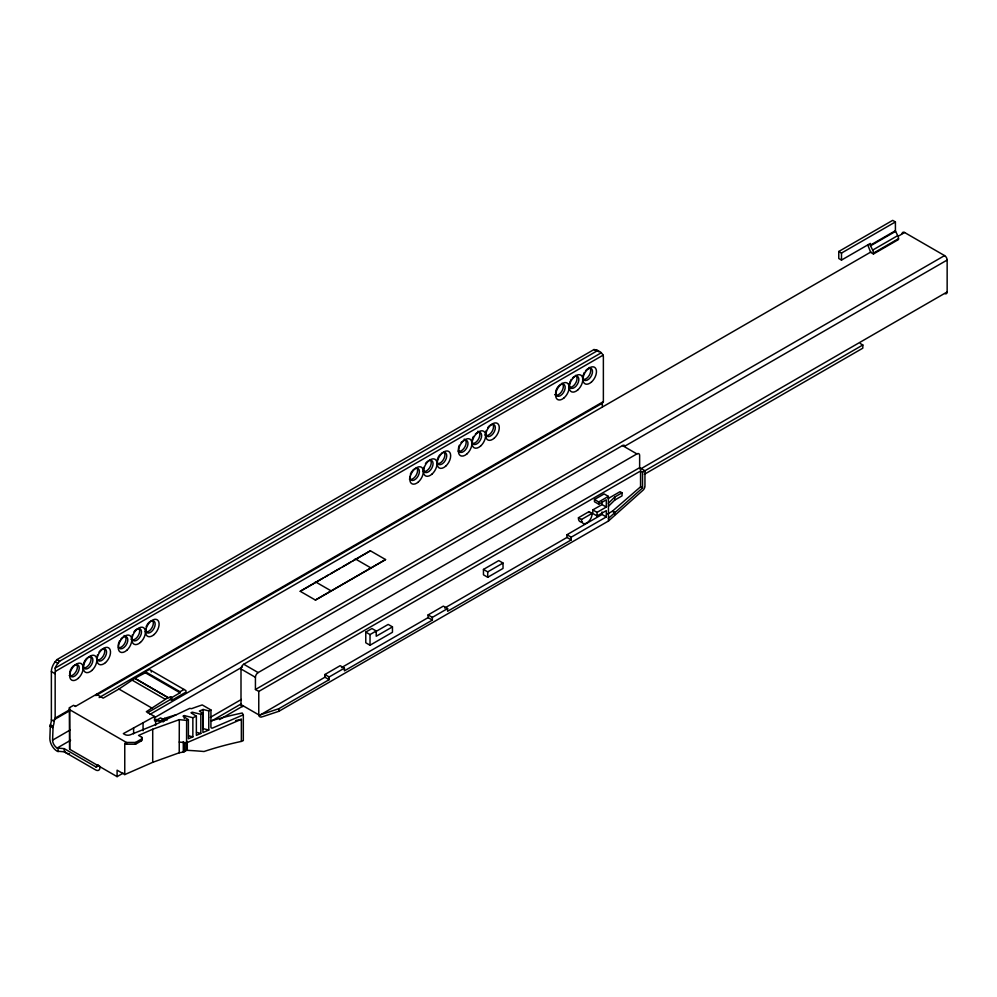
<?xml version="1.0" encoding="UTF-8"?>
<svg xmlns="http://www.w3.org/2000/svg" width="997" height="997" viewBox="0 0 997 997"><rect width="100%" height="100%" fill="white"/><g stroke="black" fill="none" stroke-linecap="round" stroke-linejoin="round"><path stroke-width="1.5" d="M211.501 720.756A249.125 143.83 0 0 1 242.196 713.017L243.318 714.824L212.66 727.984A2.156 1.421 -52.2 0 1 210.915 726.987L210.94 709.964L208.772 710.898L208.772 730.028L202.927 732.533L202.927 713.403L200.821 714.313L200.821 733.443L196.359 735.362L196.359 716.232L192.857 717.728L192.857 736.858L188.396 738.777L188.396 719.647L186.638 720.407L179.298 719.66L179.223 752.76L183.76 752L183.76 742.915M147.668 712.656L170.499 699.47L170.587 696.679L171.945 697.476L180.046 692.79L180.046 691.744L145.35 671.716L145.35 672.763L180.046 692.79M170.499 699.47L171.87 700.255L171.945 697.476M179.298 752.76L152.715 762.331L124.762 774.582L124.762 743.239L126.445 744.211L135.555 744.211L141.624 740.709L141.873 737.344L138.571 735.437L152.715 729.231L179.298 719.66M141.624 740.709L141.873 737.344M183.872 751.987L186.551 750.342A6.393 2.081 20.5 0 1 187.286 750.342A294.688 95.911 20.5 0 1 204.011 751.514A245.1 141.499 0 0 1 241.361 741.407L243.318 740.559L243.318 714.824M99.962 766.369L99.962 767.503A6.019 3.477 60 0 1 95.712 769.958L64.257 751.8L57.141 751.202A10.306 5.957 60 0 1 49.85 738.565L50.349 724.782A10.743 6.194 -60 0 0 51.37 719.809L51.37 671.592A10.743 6.194 -60 0 1 55.159 661.796L56.929 659.615L594.025 349.523L598.524 351.256A10.743 6.194 -60 0 1 601.253 352.801A13.297 10.444 86.3 0 1 603.123 355.156A10.743 6.194 -60 0 1 603.372 357.275L603.372 401.617L602.313 403.212L95.862 695.607M98.404 765.247L95.712 766.805L64.257 748.647L57.141 748.037A6.443 3.714 60 0 1 52.579 740.148L53.09 726.352A10.743 6.194 -60 0 0 54.1 721.379L55.159 718.127L69.977 709.565M608.369 518.452L642.542 487.944L642.542 472.142L640.56 470.995L258.771 691.419L255.431 689.5L255.431 677.312A3.863 2.231 -60 0 1 258.161 672.576L636.896 453.909A3.863 2.231 -60 0 1 639.638 455.492L639.638 467.68L255.431 689.5M644.86 486.96A3.863 2.231 -60 0 1 642.878 490.337L608.506 520.982L278.886 711.285L262.236 716.831M55.159 718.127L55.159 673.773A10.743 6.194 -60 0 1 55.421 671.367A13.297 10.444 86.3 0 1 55.159 668.077A10.743 6.194 -60 0 1 57.901 663.379L59.658 661.185L596.754 351.094L598.524 351.256M608.369 506.401L614.725 500.095L622.041 495.883L622.041 492.83L614.725 497.042L608.369 503.348M607.634 513.966L612.32 511.262L640.56 486.81L640.56 470.995M96.435 694.273L103.152 698.149L118.942 689.039L134.919 678.259L168.53 697.875L170.587 696.679M154.535 719.348L157.538 719.622L160.442 717.94L163.109 719.086L160.143 721.118L154.56 720.831L154.56 716.469L146.322 711.721L168.256 697.501M300.222 591.296L370.386 550.793L385.565 559.554L315.401 600.057L300.222 591.296L322.729 578.297M315.401 600.057L385.565 559.554M55.159 668.077L601.253 352.801M55.421 671.367L603.123 355.156M873.459 253.986L873.459 253.113A4.935 2.854 60 0 0 872.662 250.097L870.406 245.561L870.344 243.418L841.493 260.08L838.764 258.51L838.764 251.493L892.676 220.362L895.406 221.945L895.431 230.968L897.724 235.628A4.935 2.854 60 0 1 898.521 238.644L898.521 239.517L873.459 253.986L870.73 252.415L868.412 246.62A4.935 2.854 60 0 1 867.739 244.764M838.764 251.493L841.493 253.064L895.406 221.945M870.344 245.175L895.406 230.706M123.179 773.124L117.098 776.638L69.653 749.246L69.429 707.708L73.604 705.29L75.473 706.375M870.518 245.835L895.58 231.366M75.373 706.462L603.372 401.617M54.1 719.722L70.264 710.387M872.662 250.097L897.724 235.628M99.164 697.564L870.954 251.967M897.898 236.414L904.628 232.525L944.57 255.593A3.652 2.106 60 0 1 947.15 260.055L947.15 291.971A3.652 2.106 60 0 1 944.969 293.666M145.35 671.716L149.313 669.423L185.94 690.572L185.99 692.105L171.87 700.255M134.919 678.259L145.35 672.763M873.459 253.113L898.521 238.644M325.371 576.777L328.025 575.244M330.668 573.711L339.94 568.365M342.582 566.832L350.52 562.246M353.175 560.725L370.386 550.793M52.579 740.148L70.102 730.028M57.141 748.037L70.613 740.26M180.046 691.744L184.021 689.45M149.886 714.4L944.57 255.593M154.56 716.469L123.316 733.642L124.824 734.515A4.3 2.48 0 0 0 130.333 734.789L154.136 725.168L189.791 708.393L191.574 708.668A249.125 143.83 0 0 1 202.217 704.929L210.94 709.964M243.305 706.362A3.863 2.231 -60 0 1 241 704.58L241 668.975A3.863 2.231 -60 0 1 243.742 664.239L622.477 445.584A3.863 2.231 -60 0 1 625.069 446.257M154.622 717.616L242.383 666.956M625.082 446.008L947.15 260.055M69.429 707.708L69.653 709.677L126.445 742.453L135.555 742.453L141.624 738.951M210.379 717.342L241.361 699.458M640.049 469.275L947.15 291.971M444.699 608.045L566.981 537.445L566.981 534.716L571.231 537.171L606.301 516.92L606.301 510.626L597.053 515.96L592.804 513.505L592.804 509.916L597.053 512.371L606.301 507.037L606.301 499.809L598.711 504.195L594.461 501.74L594.461 499.509L604.12 493.926L608.369 496.381L608.506 520.982M211.451 721.068L241.124 703.944M642.542 472.142L862.829 344.999L862.829 348.165L644.361 474.298M365.774 632.11L371.968 628.534L376.218 630.989L376.218 636.248L392.457 626.876L392.457 632.272L370.024 645.221L365.774 642.778L365.774 632.11L370.024 634.566L376.218 630.989M219.552 719.56L242.47 706.325M594.461 499.509L598.711 501.965L608.369 496.381M375.707 631.637L388.194 624.421L392.457 626.876M483.458 569.424L498.774 560.588L503.024 563.043L503.024 568.44L487.72 577.275L483.458 574.82L483.458 569.424L487.72 571.879L503.024 563.043M608.108 498.587L620.059 491.683L622.041 492.83M578.447 517.755L589.053 511.623L592.093 513.38A7.515 4.337 -60 0 1 586.784 523.001A7.515 4.337 -60 0 1 581.488 519.499L578.447 517.755A7.515 4.337 -60 0 0 580.516 521.842M592.804 509.916L602.051 504.582L606.301 507.037M581.488 519.499L592.093 513.38M261.314 717.03A4.025 2.841 -45 0 1 260.005 716.843A3.863 2.729 -45 0 1 258.933 715.734L324.91 677.2L324.91 674.508L340.164 665.684L344.414 668.14L344.414 670.844L432.349 620.084L432.349 617.38L447.603 608.569L447.603 611.273L571.231 539.888L571.231 537.171M341.497 667.616L428.099 617.629L428.099 614.925L443.353 606.114L447.603 608.569M566.981 534.716L602.051 514.464L606.301 516.92M324.91 674.508L329.16 676.963L344.414 668.14M258.771 691.419L258.771 714.837A3.863 2.231 -60 0 0 258.809 715.36L278.886 708.68L329.16 679.655L329.16 676.963M192.857 717.728L184.333 715.597L183.037 716.158L188.396 719.647M208.772 710.898L203.089 709.478L199.35 711.085L202.927 713.403M241.361 741.407L241.361 719.311L186.638 742.802L179.223 742.055M164.493 721.118L164.493 718.388L176.245 714.675M200.821 714.313L192.284 712.182L190.988 712.743L196.359 716.232M208.772 730.028L203.089 728.608L203.089 709.478M196.546 732.384L200.821 733.443M188.595 735.798L192.857 736.858M860.299 343.541L862.829 344.999M594.025 349.523L596.754 351.094M622.477 445.584L636.896 453.909M639.638 467.68L644.947 470.746L644.947 486.075M640.56 486.81L642.542 487.944M612.32 511.262L614.414 512.47M566.981 537.445L571.231 539.888M355.194 558.831L370.386 567.605M428.099 614.925L432.349 617.38M428.099 617.629L432.349 620.084M315.401 581.812L330.593 590.573M324.91 677.2L329.16 679.655M243.742 664.239L258.161 672.576M241 668.975L255.431 677.312M241 704.58L258.771 714.837M135.193 678.621L167.197 697.102M131.891 680.004L165.228 699.246M118.942 689.039L152.279 708.281M56.929 659.615L59.658 661.185M157.538 719.622L160.143 721.118M55.159 661.796L57.901 663.379M51.37 671.592L55.159 673.773M51.37 719.809L54.1 721.379M50.349 724.782L53.09 726.352M49.85 726.065L52.579 727.648M124.762 774.582L117.098 770.17L117.098 776.638M99.052 765.833L97.232 764.786L97.232 765.92A2.144 1.234 60 0 1 95.712 766.805M164.493 718.388L166.998 720.146M151.245 670.532L151.295 672.065M841.493 253.064L841.493 260.08M614.725 497.042L614.725 500.095M614.725 512.034L614.725 514.714M602.313 403.212L602.313 404.882A10.743 6.194 -60 0 0 602.487 406.602M602.051 501.69L602.051 504.582M602.051 511.947L602.051 514.464M598.711 501.965L598.711 504.195M597.053 512.371L597.053 515.96M487.72 571.879L487.72 577.275M370.024 634.566L370.024 645.221M278.886 708.68L278.886 711.285M187.286 741.444L187.286 750.342M186.638 720.407L186.551 750.342M184.993 742.491L184.993 751.264M184.333 715.597L184.333 718.55M183.298 741.606L183.298 752M163.109 719.086L163.109 722.052M155.632 720.931L155.632 725.43M152.715 729.231L152.715 762.331M143.057 723.112L143.057 730.726M135.555 742.453L135.555 744.211M133.61 727.685L133.61 733.78M126.445 742.453L126.445 744.211M69.653 709.677L69.653 749.246M64.257 748.647L64.257 751.8M58.075 748.585L58.075 751.738M902.086 233.572A3.652 2.106 60 0 1 904.628 232.525M235.653 720.569A245.1 141.499 0 0 1 241.361 719.311M74.451 665.186A6.767 3.901 -60 0 1 79.212 668.538A6.767 3.901 -60 0 1 73.454 676.689A6.767 3.901 -60 0 1 69.902 671.629M70.189 670.657A6.767 3.901 -60 0 1 70.575 669.697M71.074 668.75A6.767 3.901 -60 0 1 71.634 667.865M72.282 667.043A6.767 3.901 -60 0 1 73.703 665.684M87.375 657.796A6.767 3.901 -60 0 1 92.895 660.35A6.767 3.901 -60 0 1 86.876 668.875A6.767 3.901 -60 0 1 83.86 662.768M84.246 661.809A6.767 3.901 -60 0 1 84.733 660.861M85.306 659.977A6.767 3.901 -60 0 1 86.639 658.419M90.166 656.288A6.767 3.901 -60 0 1 89.68 663.715A6.767 3.901 -60 0 1 83.486 667.853M98.977 652.088A6.767 3.901 -60 0 1 106.156 650.156A6.767 3.901 -60 0 1 102.778 659.752A6.767 3.901 -60 0 1 97.008 657.684M97.232 655.852A6.767 3.901 -60 0 1 97.519 654.879M103.838 648.399A6.767 3.901 -60 0 1 103.352 655.827A6.767 3.901 -60 0 1 97.158 659.964M120.874 638.99A6.767 3.901 -60 0 1 127.766 639.065A6.767 3.901 -60 0 1 122.295 648.536A6.767 3.901 -60 0 1 118.78 642.604M119.179 641.644A6.767 3.901 -60 0 1 119.665 640.697M124.039 635.513A6.767 3.901 -60 0 1 125.099 642.616A6.767 3.901 -60 0 1 118.406 647.689M133.897 631.911A6.767 3.901 -60 0 1 141.088 629.992A6.767 3.901 -60 0 1 137.711 639.588A6.767 3.901 -60 0 1 131.928 637.519M132.165 635.687A6.767 3.901 -60 0 1 132.451 634.715M139.156 628.746A6.767 3.901 -60 0 1 137.997 636.111A6.767 3.901 -60 0 1 132.078 639.8M131.504 639.563A6.767 3.901 -60 0 1 131.018 639.189M150.385 621.343A6.767 3.901 -60 0 1 155.158 624.409A6.767 3.901 -60 0 1 149.886 632.659A6.767 3.901 -60 0 1 145.662 628.733M146.123 626.826A6.767 3.901 -60 0 1 146.509 625.854M146.995 624.92A6.767 3.901 -60 0 1 147.568 624.022M148.204 623.2A6.767 3.901 -60 0 1 149.637 621.854M152.815 620.857A6.767 3.901 -60 0 1 151.37 628.671A6.767 3.901 -60 0 1 145.176 631.674M441.197 453.51A6.767 3.901 -60 0 1 446.731 456.065A6.767 3.901 -60 0 1 440.711 464.59A6.767 3.901 -60 0 1 437.683 458.483M438.082 457.523A6.767 3.901 -60 0 1 439.777 454.869M427.539 461.399A6.767 3.901 -60 0 1 433.072 463.667A6.767 3.901 -60 0 1 427.539 472.316A6.767 3.901 -60 0 1 423.737 467.344M425.47 463.58A6.767 3.901 -60 0 1 426.803 462.022M444.001 452.002A6.767 3.901 -60 0 1 443.515 459.43A6.767 3.901 -60 0 1 437.322 463.58M414.615 468.789A6.767 3.901 -60 0 1 419.388 471.843A6.767 3.901 -60 0 1 414.116 480.093A6.767 3.901 -60 0 1 409.892 476.18M410.353 474.273A6.767 3.901 -60 0 1 410.752 473.301M411.238 472.366A6.767 3.901 -60 0 1 411.811 471.469M412.446 470.646A6.767 3.901 -60 0 1 413.867 469.288M417.058 468.291A6.767 3.901 -60 0 1 415.612 476.105A6.767 3.901 -60 0 1 409.406 479.121M430.33 459.891A6.767 3.901 -60 0 1 429.57 467.78A6.767 3.901 -60 0 1 423.077 471.232M487.732 427.638A6.767 3.901 -60 0 1 494.911 425.707A6.767 3.901 -60 0 1 491.546 435.303A6.767 3.901 -60 0 1 485.763 433.246M486 431.402A6.767 3.901 -60 0 1 486.287 430.43M492.992 424.46A6.767 3.901 -60 0 1 491.833 431.838A6.767 3.901 -60 0 1 485.913 435.515M485.34 435.29A6.767 3.901 -60 0 1 484.854 434.904M475.407 433.969A6.767 3.901 -60 0 1 481.651 435.328A6.767 3.901 -60 0 1 475.881 444.35A6.767 3.901 -60 0 1 472.615 438.319M473.014 437.359A6.767 3.901 -60 0 1 473.5 436.412M477.875 431.227A6.767 3.901 -60 0 1 478.921 438.331A6.767 3.901 -60 0 1 472.242 443.416M463.206 440.736A6.767 3.901 -60 0 1 467.967 444.089A6.767 3.901 -60 0 1 462.222 452.239A6.767 3.901 -60 0 1 458.657 447.179M458.944 446.207A6.767 3.901 -60 0 1 459.343 445.248M461.038 442.593A6.767 3.901 -60 0 1 461.736 441.858M464.203 439.116A6.767 3.901 -60 0 1 465.026 446.693A6.767 3.901 -60 0 1 458.009 451.068M585.563 370.697A6.767 3.901 -60 0 1 592.467 370.772A6.767 3.901 -60 0 1 586.984 380.256A6.767 3.901 -60 0 1 583.469 374.324M583.868 373.352A6.767 3.901 -60 0 1 584.354 372.417M589.302 367.457A6.767 3.901 -60 0 1 589.302 375.271A6.767 3.901 -60 0 1 582.535 379.172M574.073 376.729A6.767 3.901 -60 0 1 578.821 380.094A6.767 3.901 -60 0 1 573.076 388.232A6.767 3.901 -60 0 1 569.524 383.172M569.81 382.212A6.767 3.901 -60 0 1 570.197 381.24M570.683 380.306A6.767 3.901 -60 0 1 571.256 379.408M572.59 377.863A6.767 3.901 -60 0 1 573.325 377.24M575.63 375.346A6.767 3.901 -60 0 1 576.116 382.212A6.767 3.901 -60 0 1 570.072 387.384M569.437 387.297A6.767 3.901 -60 0 1 568.863 387.06M558.918 385.752A6.767 3.901 -60 0 1 565.125 386.562A6.767 3.901 -60 0 1 560.401 395.672A6.767 3.901 -60 0 1 555.678 392.008M555.852 391.073A6.767 3.901 -60 0 1 556.538 389.142M557.024 388.194A6.767 3.901 -60 0 1 558.233 386.475M561.959 383.234A6.767 3.901 -60 0 1 561.685 391.497A6.767 3.901 -60 0 1 554.706 394.575M76.894 664.687A6.767 3.901 -60 0 1 75.436 672.501A6.767 3.901 -60 0 1 69.242 675.517M595.782 349.673A10.743 6.194 -60 0 1 598.923 351.891M69.441 753.769A4.3 2.48 0 0 1 65.615 752.411M65.353 752.05A4.3 2.48 0 0 1 65.141 751.289M589.053 511.623A7.515 4.337 -60 0 1 589.04 512.645M582.036 521.905A7.515 4.337 -60 0 1 581.239 521.967M78.177 678.371A9.559 5.521 -60 0 0 81.206 663.578A9.559 5.521 -60 0 0 69.902 673.598A9.559 5.521 -60 0 0 78.177 678.371M91.836 670.483A9.559 5.521 -60 0 0 94.877 655.677A9.559 5.521 -60 0 0 83.561 665.709A9.559 5.521 -60 0 0 91.836 670.483M105.508 662.594A9.559 5.521 -60 0 0 108.536 647.788A9.559 5.521 -60 0 0 97.232 657.821A9.559 5.521 -60 0 0 105.508 662.594M126.769 650.318A9.559 5.521 -60 0 0 129.797 635.513A9.559 5.521 -60 0 0 118.493 645.545A9.559 5.521 -60 0 0 126.769 650.318M140.44 642.429A9.559 5.521 -60 0 0 143.468 627.624A9.559 5.521 -60 0 0 132.165 637.656A9.559 5.521 -60 0 0 140.44 642.429M154.099 634.541A9.559 5.521 -60 0 0 157.14 619.735A9.559 5.521 -60 0 0 145.824 629.755A9.559 5.521 -60 0 0 154.099 634.541M445.671 466.197A9.559 5.521 -60 0 0 448.7 451.404A9.559 5.521 -60 0 0 437.396 461.424A9.559 5.521 -60 0 0 445.671 466.197M432.013 474.098A9.559 5.521 -60 0 0 435.041 459.293A9.559 5.521 -60 0 0 423.725 469.313A9.559 5.521 -60 0 0 432.013 474.098M418.341 481.987A9.559 5.521 -60 0 0 421.37 467.182A9.559 5.521 -60 0 0 410.066 477.202A9.559 5.521 -60 0 0 418.341 481.987M494.275 438.144A9.559 5.521 -60 0 0 497.304 423.339A9.559 5.521 -60 0 0 485.988 433.371A9.559 5.521 -60 0 0 494.275 438.144M480.604 446.033A9.559 5.521 -60 0 0 483.632 431.227A9.559 5.521 -60 0 0 472.329 441.26A9.559 5.521 -60 0 0 480.604 446.033M466.932 453.922A9.559 5.521 -60 0 0 469.961 439.129A9.559 5.521 -60 0 0 458.657 449.149A9.559 5.521 -60 0 0 466.932 453.922M591.458 382.038A9.559 5.521 -60 0 0 594.486 367.232A9.559 5.521 -60 0 0 583.183 377.252A9.559 5.521 -60 0 0 591.458 382.038M577.786 389.927A9.559 5.521 -60 0 0 580.827 375.121A9.559 5.521 -60 0 0 569.511 385.141A9.559 5.521 -60 0 0 577.786 389.927M564.128 397.815A9.559 5.521 -60 0 0 567.156 383.01A9.559 5.521 -60 0 0 555.852 393.042A9.559 5.521 -60 0 0 564.128 397.815"/></g></svg>
